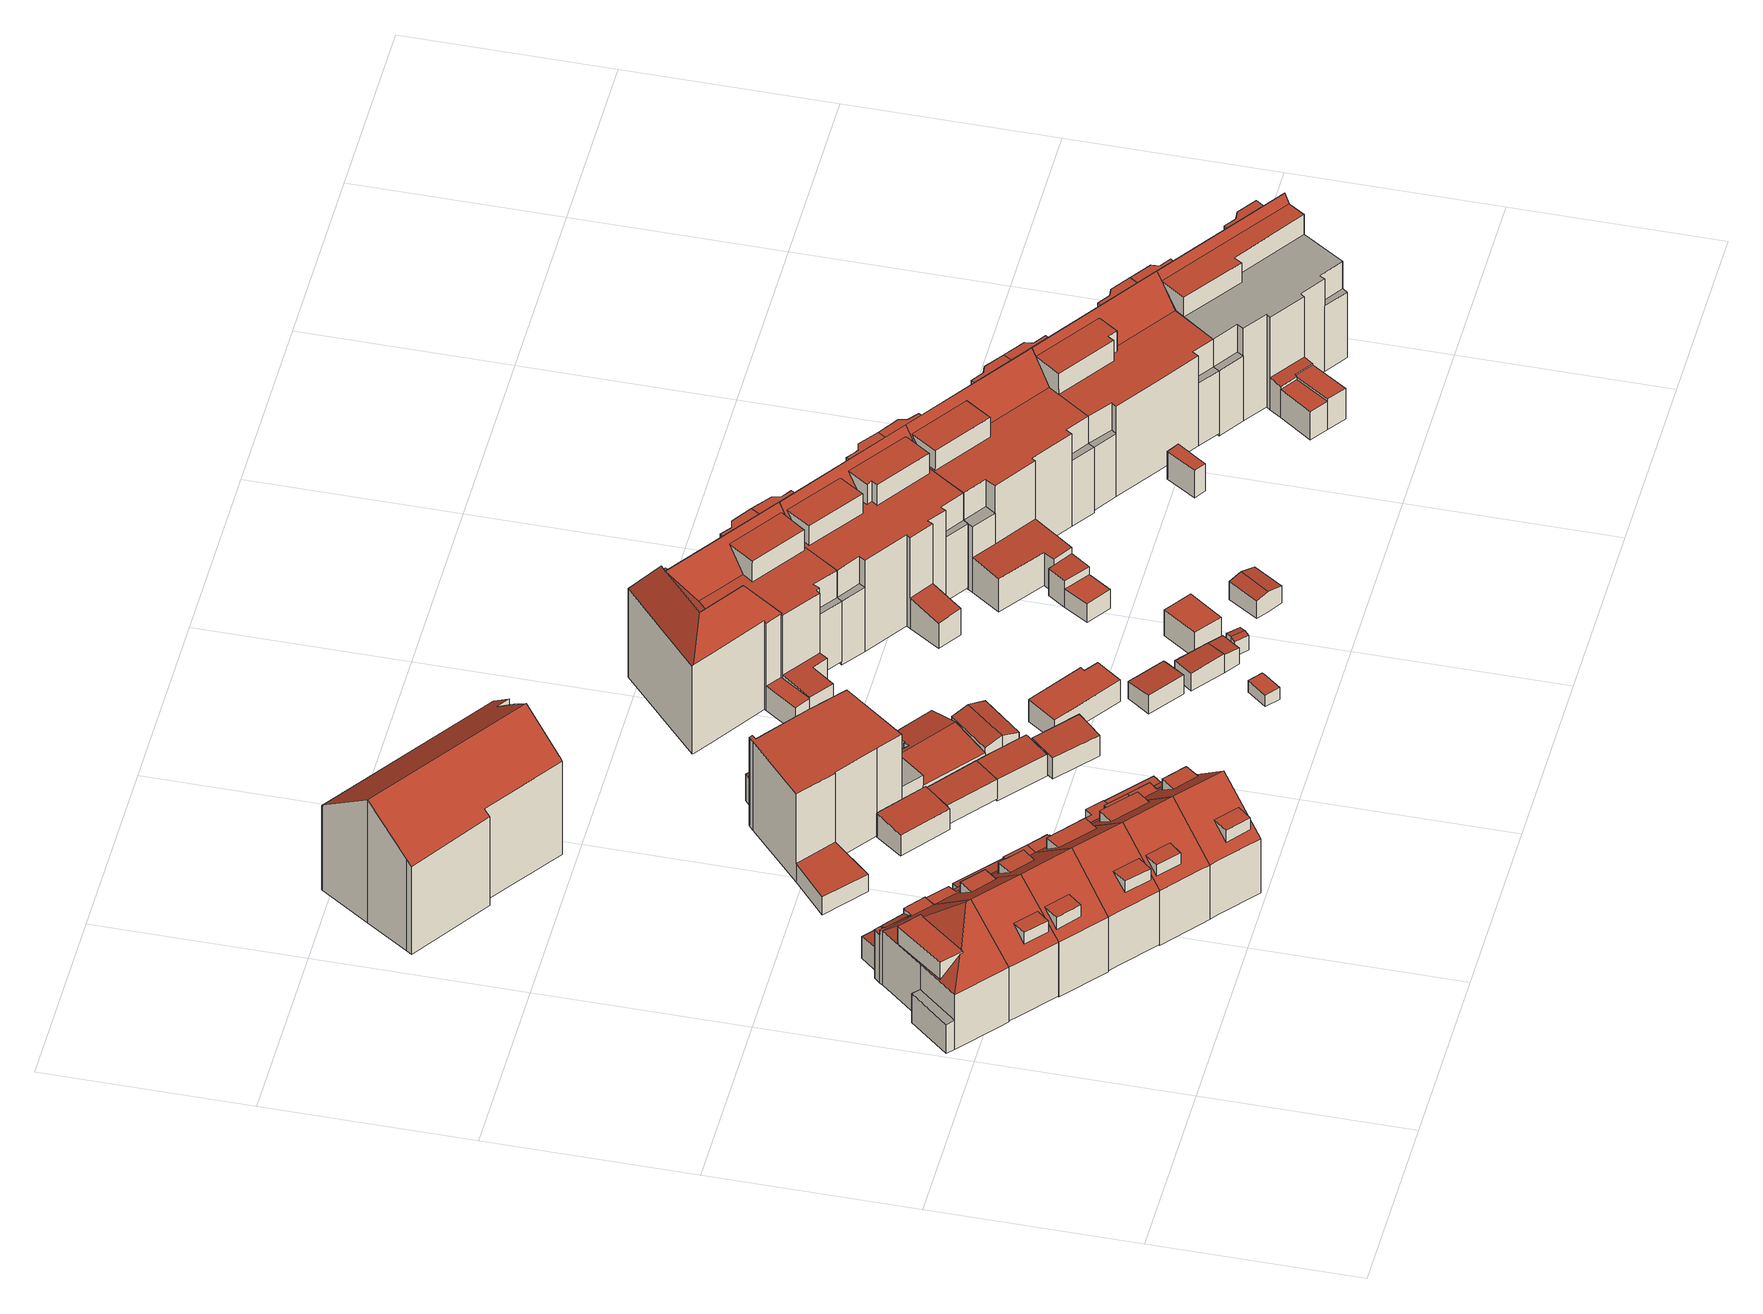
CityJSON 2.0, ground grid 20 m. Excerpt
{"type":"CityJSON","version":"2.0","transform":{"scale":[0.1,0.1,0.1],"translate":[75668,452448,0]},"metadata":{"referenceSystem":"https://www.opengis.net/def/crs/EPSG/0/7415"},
"CityObjects":{
"building1":{"type":"Building","attributes":{"Volume":596.22,"Dakoppervlakte":96.33,"Muuroppervlakte":283.16,"Vloeroppervlakte":87.22,"hoogte_Z_max_in_m_NAP":11.74,"GEB_DOEL":"woonfunctie","dateOfConstruction":"1925-01-01","measuredHeight":10.69},"geometry":[{"type":"Solid","lod":"2","boundaries":[[[[0,1,2,3,4,5,6,7,8,9,10,11,12,13,14,15,16,17]],[[18,19,20,21,22,23]],[[24,25,26,27]],[[28,29,24,30,31,32,33]],[[34,35,36]],[[37,38,39,40,41,42,43,44,45]],[[46,47,48,36,35,49,50,51]],[[52,53,54,55,56,51,50]],[[43,42,55,54,57,34,36,48]],[[58,59,60,61]],[[62,63,64,65,35,34]],[[56,55,3,2,60]],[[47,46,51,59,17,16,15]],[[13,12,44,43,48,47,15,14]],[[12,11,18,45,44]],[[55,42,41,32,5,4,3]],[[61,60,2,1]],[[1,0,58,61]],[[17,59,58,0]],[[59,51,56,60]],[[9,20,19,10]],[[20,9,8,21]],[[30,24,21,8,7,6,31]],[[5,32,31,6]],[[24,29,25]],[[24,27,22,21]],[[23,37,45,18]],[[23,22,27,26,38,37]],[[28,39,38,26,25,29]],[[39,28,33,40]],[[41,40,33,32]],[[11,10,19,18]],[[65,64,52,50,49]],[[62,34,57]],[[49,35,65]],[[54,53,63,62,57]],[[64,63,53,52]]]],"semantics":{"surfaces":[{"type":"GroundSurface"},{"type":"RoofSurface"},{"type":"OuterFloorSurface"},{"type":"WallSurface"}],"values":[[0,1,1,1,1,1,1,1,1,2,1,3,3,3,3,3,3,3,3,3,3,3,3,3,3,3,3,3,3,3,3,3,3,3,3,3,3]]}}]},
"building2":{"type":"Building","attributes":{"Volume":537.59,"Dakoppervlakte":70.38,"Muuroppervlakte":263.14,"Vloeroppervlakte":64.46,"hoogte_Z_max_in_m_NAP":11.74,"GEB_DOEL":"woonfunctie","dateOfConstruction":"1925-01-01","measuredHeight":10.67},"children":["building2-1","building2-2"],"geometry":[{"type":"Solid","lod":"2","boundaries":[[[[66,67,68,69,70,71,72,73,74,75,76,77]],[[44,43,78,79,80,81]],[[47,82,83,84,48],[85,86,87,88]],[[84,78,43,48],[89,90,91,92]],[[93,94,95,96]],[[97,98,99,100]],[[83,66,77,76,75,97,79,78,84]],[[44,71,70,69,48,43]],[[72,94,93,99,73]],[[98,74,73,99]],[[75,74,98,97]],[[83,82,47,68,67,66]],[[100,96,95,80,79,97]],[[94,81,80,95]],[[96,100,99,93]],[[48,69,68,47]],[[81,94,72,71,44]],[[101,102,85,88]],[[86,102,101,87]],[[86,85,102]],[[101,88,87]],[[89,92,103,104]],[[103,92,91]],[[104,103,91,90]],[[90,89,104]]]],"semantics":{"surfaces":[{"type":"GroundSurface"},{"type":"RoofSurface"},{"type":"WallSurface"}],"values":[[0,1,1,1,1,1,2,2,2,2,2,2,2,2,2,2,2,1,2,2,2,1,2,2,2]]}}]},
"building2-1":{"type":"BuildingInstallation","attributes":{"relationToConstruction":"outside"},"parents":["building2"],"geometry":[{"type":"MultiSurface","lod":"2","boundaries":[[[101,102,85,88]],[[86,102,101,87]],[[86,85,102]],[[101,88,87]]],"semantics":{"surfaces":[{"type":"RoofSurface"},{"type":"WallSurface"}],"values":[0,1,1,1]}}]},
"building2-2":{"type":"BuildingInstallation","attributes":{"relationToConstruction":"outside"},"parents":["building2"],"geometry":[{"type":"MultiSurface","lod":"2","boundaries":[[[89,92,103,104]],[[103,92,91]],[[104,103,91,90]],[[90,89,104]]],"semantics":{"surfaces":[{"type":"RoofSurface"},{"type":"WallSurface"}],"values":[0,1,1,1]}}]},
"building3":{"type":"Building","attributes":{"Volume":606.99,"Dakoppervlakte":90.41,"Muuroppervlakte":288.5,"Vloeroppervlakte":86.55,"hoogte_Z_max_in_m_NAP":11.74,"GEB_DOEL":"woonfunctie","dateOfConstruction":"1925-01-01","measuredHeight":10.71},"children":["building3-1","building3-2"],"geometry":[{"type":"Solid","lod":"2","boundaries":[[[[105,106,107,108,109,110,111,112,113,114,115,116,117,118,119]],[[120,121,79,78,122,123]],[[84,83,124,125],[126,127,128,129]],[[125,122,78,84],[130,131,132,133]],[[134,135,136,137]],[[97,136,135,138,98]],[[139,140,141,142,143,144,145,146,147,148]],[[149,150,151,152]],[[146,145,120,123]],[[145,144,152,151,121,120]],[[83,84,78,79,97,108,107,106,105]],[[124,83,105,119]],[[118,125,124,119]],[[113,148,147,114]],[[148,113,112,111,140,139]],[[138,141,110,109,98]],[[98,109,108,97]],[[125,118,117,116,115,146,123,122]],[[152,144,143,149]],[[135,142,141,138]],[[142,135,134,149,143]],[[121,151,150,137,136,97,79]],[[114,147,146,115]],[[137,150,149,134]],[[140,111,110,141]],[[129,153,154,126]],[[127,154,153,128]],[[127,126,154]],[[153,129,128]],[[132,155,156,133]],[[155,132,131]],[[156,155,131,130]],[[156,130,133]]]],"semantics":{"surfaces":[{"type":"GroundSurface"},{"type":"RoofSurface"},{"type":"OuterFloorSurface"},{"type":"WallSurface"}],"values":[[0,1,1,1,1,1,1,2,3,3,3,3,3,3,3,3,3,3,3,3,3,3,3,3,3,1,3,3,3,1,3,3,3]]}}]},
"building3-1":{"type":"BuildingInstallation","attributes":{"relationToConstruction":"outside"},"parents":["building3"],"geometry":[{"type":"MultiSurface","lod":"2","boundaries":[[[129,153,154,126]],[[127,154,153,128]],[[127,126,154]],[[153,129,128]]],"semantics":{"surfaces":[{"type":"RoofSurface"},{"type":"WallSurface"}],"values":[0,1,1,1]}}]},
"building3-2":{"type":"BuildingInstallation","attributes":{"relationToConstruction":"outside"},"parents":["building3"],"geometry":[{"type":"MultiSurface","lod":"2","boundaries":[[[132,155,156,133]],[[155,132,131]],[[156,155,131,130]],[[156,130,133]]],"semantics":{"surfaces":[{"type":"RoofSurface"},{"type":"WallSurface"}],"values":[0,1,1,1]}}]},
"building4":{"type":"Building","attributes":{"Volume":572.49,"Dakoppervlakte":74.07,"Muuroppervlakte":281.91,"Vloeroppervlakte":71.5,"hoogte_Z_max_in_m_NAP":11.74,"GEB_DOEL":"woonfunctie","dateOfConstruction":"1925-01-01","measuredHeight":10.68},"children":["building4-1","building4-2"],"geometry":[{"type":"Solid","lod":"2","boundaries":[[[[157,158,159,160,161,162,163,164,165,166,167,168,169,170,171,172]],[[125,124,173,174,175],[176,177,178,179]],[[125,175,180,122],[181,182,183,184]],[[180,185,186,187,188,189,123,122]],[[190,191,192,193]],[[194,195,196,197]],[[198,199,200,201]],[[174,172,171,170,169,197,185,180,175]],[[166,165,188,187,191]],[[165,164,199,189,188]],[[122,123,198,161,160,159,125]],[[168,194,197,169]],[[195,194,168,167]],[[193,196,195,190]],[[196,193,192,186,185,197]],[[174,173,124,158,157,172]],[[199,164,163,200]],[[162,201,200,163]],[[201,162,161,198]],[[189,199,198,123]],[[186,192,191,187]],[[159,158,124,125]],[[191,190,195,167,166]],[[176,179,202,203]],[[202,178,177,203]],[[177,176,203]],[[202,179,178]],[[183,204,205,184]],[[182,181,205,204]],[[181,184,205]],[[204,183,182]]]],"semantics":{"surfaces":[{"type":"GroundSurface"},{"type":"RoofSurface"},{"type":"WallSurface"}],"values":[[0,1,1,1,1,1,1,2,2,2,2,2,2,2,2,2,2,2,2,2,2,2,2,1,2,2,2,1,2,2,2]]}}]},
"building4-1":{"type":"BuildingInstallation","attributes":{"relationToConstruction":"outside"},"parents":["building4"],"geometry":[{"type":"MultiSurface","lod":"2","boundaries":[[[176,179,202,203]],[[202,178,177,203]],[[177,176,203]],[[202,179,178]]],"semantics":{"surfaces":[{"type":"RoofSurface"},{"type":"WallSurface"}],"values":[0,1,1,1]}}]},
"building4-2":{"type":"BuildingInstallation","attributes":{"relationToConstruction":"outside"},"parents":["building4"],"geometry":[{"type":"MultiSurface","lod":"2","boundaries":[[[183,204,205,184]],[[182,181,205,204]],[[181,184,205]],[[204,183,182]]],"semantics":{"surfaces":[{"type":"RoofSurface"},{"type":"WallSurface"}],"values":[0,1,1,1]}}]},
"building5":{"type":"Building","attributes":{"Volume":597.35,"Dakoppervlakte":82.47,"Muuroppervlakte":294.1,"Vloeroppervlakte":81.95,"hoogte_Z_max_in_m_NAP":11.74,"GEB_DOEL":"woonfunctie","dateOfConstruction":"1925-01-01","measuredHeight":10.74},"children":["building5-1","building5-2"],"geometry":[{"type":"Solid","lod":"2","boundaries":[[[[206,207,208,209,210,211,212,213,214,215,216,217,218,219]],[[220,221,175,174,222],[223,224,225,226]],[[221,227,180,175],[228,229,230,231]],[[227,232,233,234,185,180]],[[235,236,237,238,239,240,241,242,243]],[[194,197,244,245]],[[246,247,248,249]],[[220,222,174,207,206,219]],[[220,219,218,217,216,235,232,227,221]],[[180,185,197,210,209,208,175]],[[235,216,215,236]],[[237,214,213,238]],[[212,239,238,213]],[[239,212,211,240]],[[211,210,197,194,240]],[[175,208,207,174]],[[248,247,242,241]],[[194,245,248,241,240]],[[243,233,232,235]],[[243,242,247,246,234,233]],[[246,249,244,197,185,234]],[[249,248,245,244]],[[236,215,214,237]],[[226,250,251,223]],[[250,225,224,251]],[[224,223,251]],[[250,226,225]],[[228,231,252,253]],[[252,231,230]],[[253,252,230,229]],[[253,229,228]]]],"semantics":{"surfaces":[{"type":"GroundSurface"},{"type":"RoofSurface"},{"type":"OuterFloorSurface"},{"type":"WallSurface"}],"values":[[0,1,1,1,1,1,2,3,3,3,3,3,3,3,3,3,3,3,3,3,3,3,3,1,3,3,3,1,3,3,3]]}}]},
"building5-1":{"type":"BuildingInstallation","attributes":{"relationToConstruction":"outside"},"parents":["building5"],"geometry":[{"type":"MultiSurface","lod":"2","boundaries":[[[226,250,251,223]],[[250,225,224,251]],[[224,223,251]],[[250,226,225]]],"semantics":{"surfaces":[{"type":"RoofSurface"},{"type":"WallSurface"}],"values":[0,1,1,1]}}]},
"building5-2":{"type":"BuildingInstallation","attributes":{"relationToConstruction":"outside"},"parents":["building5"],"geometry":[{"type":"MultiSurface","lod":"2","boundaries":[[[228,231,252,253]],[[252,231,230]],[[253,252,230,229]],[[253,229,228]]],"semantics":{"surfaces":[{"type":"RoofSurface"},{"type":"WallSurface"}],"values":[0,1,1,1]}}]},
"building6":{"type":"Building","attributes":{"Volume":617.25,"Dakoppervlakte":91.24,"Muuroppervlakte":290.27,"Vloeroppervlakte":85.15,"hoogte_Z_max_in_m_NAP":11.74,"GEB_DOEL":"woonfunctie","dateOfConstruction":"1925-01-01","measuredHeight":10.77},"children":["building6-1","building6-2"],"geometry":[{"type":"Solid","lod":"2","boundaries":[[[[219,218,217,216,215,254,255,256,257,258,259,260]],[[261,221,220,262,263],[264,265,266,267]],[[261,268,227,221],[269,270,271,272]],[[273,274,275,232,227,268]],[[276,277,278,279,280,235,281]],[[282,283,284,285]],[[286,287,288,289]],[[263,262,220,219,260,259]],[[268,261,263,259,258,257]],[[255,254,279,278]],[[280,215,216,235]],[[287,286,256,255,278]],[[281,283,282,276]],[[278,277,288,287]],[[227,232,235,216,217,218,219,220,221]],[[289,285,284,274,273,286]],[[284,283,281,275,274]],[[235,232,275,281]],[[282,285,289,288,277,276]],[[257,256,286,273,268]],[[280,279,254,215]],[[266,290,291,267]],[[264,291,290,265]],[[264,267,291]],[[290,266,265]],[[292,269,272,293]],[[293,272,271]],[[292,293,271,270]],[[292,270,269]]]],"semantics":{"surfaces":[{"type":"GroundSurface"},{"type":"RoofSurface"},{"type":"WallSurface"}],"values":[[0,1,1,1,1,1,1,2,2,2,2,2,2,2,2,2,2,2,2,2,2,1,2,2,2,1,2,2,2]]}}]},
"building6-1":{"type":"BuildingInstallation","attributes":{"relationToConstruction":"outside"},"parents":["building6"],"geometry":[{"type":"MultiSurface","lod":"2","boundaries":[[[266,290,291,267]],[[264,291,290,265]],[[264,267,291]],[[290,266,265]]],"semantics":{"surfaces":[{"type":"RoofSurface"},{"type":"WallSurface"}],"values":[0,1,1,1]}}]},
"building6-2":{"type":"BuildingInstallation","attributes":{"relationToConstruction":"outside"},"parents":["building6"],"geometry":[{"type":"MultiSurface","lod":"2","boundaries":[[[292,269,272,293]],[[293,272,271]],[[292,293,271,270]],[[292,270,269]]],"semantics":{"surfaces":[{"type":"RoofSurface"},{"type":"WallSurface"}],"values":[0,1,1,1]}}]},
"building7":{"type":"Building","attributes":{"Volume":2621.87,"Dakoppervlakte":266.51,"Muuroppervlakte":707.93,"Vloeroppervlakte":216.63,"hoogte_Z_max_in_m_NAP":15.74,"GEB_DOEL":"woonfunctie","dateOfConstruction":"1950-01-01","measuredHeight":14.51},"geometry":[{"type":"Solid","lod":"2","boundaries":[[[[294,295,296,297,298,299,300,301,302,303,304,305,306,307,308,309,310,311,312]],[[313,314,315,316,317,318,319,320]],[[321,322,323,324,325,313,320]],[[326,327,328,329,330,331]],[[332,333,334,335]],[[336,337,338,339]],[[298,297,314,313]],[[297,296,315,314]],[[316,315,296,295]],[[316,295,294,317]],[[312,318,317,294]],[[321,320,319,318,312,311,310,309]],[[309,308,322,321]],[[324,323,307,306,337]],[[299,298,313,325,334]],[[304,303,331,330]],[[303,302,326,331]],[[302,301,327,326]],[[301,300,333,332,327]],[[334,333,300,299]],[[332,335,328,327]],[[337,306,305,338]],[[304,330,339,338,305]],[[339,330,329,336]],[[337,336,329,328,335,334,325,324]],[[308,307,323,322]]]],"semantics":{"surfaces":[{"type":"GroundSurface"},{"type":"RoofSurface"},{"type":"WallSurface"}],"values":[[0,1,1,1,1,1,2,2,2,2,2,2,2,2,2,2,2,2,2,2,2,2,2,2,2,2]]}}]},
"building8":{"type":"Building","attributes":{"Volume":48.16,"Dakoppervlakte":18.76,"Muuroppervlakte":46.06,"Vloeroppervlakte":18.6,"hoogte_Z_max_in_m_NAP":3.84,"GEB_DOEL":"onbekend","dateOfConstruction":"1925-01-01","measuredHeight":2.81},"geometry":[{"type":"Solid","lod":"2","boundaries":[[[[340,341,342,343,344]],[[345,346,347,348,349]],[[343,342,346,345]],[[342,341,347,346]],[[341,340,348,347]],[[349,348,340,344]],[[345,349,344,343]]]],"semantics":{"surfaces":[{"type":"GroundSurface"},{"type":"RoofSurface"},{"type":"WallSurface"}],"values":[[0,1,2,2,2,2,2]]}}]},
"building9":{"type":"Building","attributes":{"Volume":1188.73,"Dakoppervlakte":156.29,"Muuroppervlakte":511.35,"Vloeroppervlakte":176.71,"hoogte_Z_max_in_m_NAP":11.49,"GEB_DOEL":"overige gebruiksfunctie - woonfunctie","dateOfConstruction":"1925-01-01","measuredHeight":10.38},"geometry":[{"type":"Solid","lod":"2","boundaries":[[[[350,351,352,353,354,355,356,357,358,359,360,361,362,363,364,365,366,367,368,369,370,371,372,373]],[[374,375,376,377]],[[378,379,380,381,382,383,384,385,386,387,388,389]],[[390,391,392,393]],[[394,395,396,397]],[[398,399,400,401,402,403,404,397,396]],[[350,373,381,380,392]],[[373,372,382,381]],[[383,382,372,371,375]],[[384,374,360,359,385]],[[387,386,385,359,358,357]],[[388,387,357,356]],[[388,356,355,389]],[[355,354,378,389]],[[354,353,393,379,378]],[[352,351,391,390]],[[392,391,351,350]],[[380,379,393,392]],[[369,395,394,370]],[[395,369,368,396]],[[367,398,396,368]],[[366,399,398,367]],[[399,366,365,400]],[[401,400,365,364]],[[401,364,363,402]],[[402,363,362,403]],[[361,404,403,362]],[[371,370,394,376,375]],[[374,377,404,361,360]],[[394,397,404,377,376]],[[383,375,374,384]],[[353,352,390,393]]]],"semantics":{"surfaces":[{"type":"GroundSurface"},{"type":"OuterFloorSurface"},{"type":"RoofSurface"},{"type":"WallSurface"}],"values":[[0,1,2,2,2,2,3,3,3,3,3,3,3,3,3,3,3,3,3,3,3,3,3,3,3,3,3,3,3,3,3,3]]}}]},
"building10":{"type":"Building","attributes":{"Volume":39.31,"Dakoppervlakte":16.24,"Muuroppervlakte":41.27,"Vloeroppervlakte":16.22,"hoogte_Z_max_in_m_NAP":3.6,"GEB_DOEL":"onbekend","dateOfConstruction":"1925-01-01","measuredHeight":2.51},"geometry":[{"type":"Solid","lod":"2","boundaries":[[[[405,406,407,408]],[[409,410,411,412]],[[411,407,406,412]],[[406,405,409,412]],[[405,408,410,409]],[[408,407,411,410]]]],"semantics":{"surfaces":[{"type":"GroundSurface"},{"type":"RoofSurface"},{"type":"WallSurface"}],"values":[[0,1,2,2,2,2]]}}]},
"building11":{"type":"Building","attributes":{"Volume":42.46,"Dakoppervlakte":16.37,"Muuroppervlakte":43.93,"Vloeroppervlakte":16.35,"hoogte_Z_max_in_m_NAP":3.57,"GEB_DOEL":"onbekend","dateOfConstruction":"1925-01-01","measuredHeight":2.68},"geometry":[{"type":"Solid","lod":"2","boundaries":[[[[413,414,415,416,417,418]],[[419,420,421,422,412,411]],[[411,413,418,419]],[[419,418,417,416,421,420]],[[415,422,421,416]],[[414,412,422,415]],[[414,413,411,412]]]],"semantics":{"surfaces":[{"type":"GroundSurface"},{"type":"RoofSurface"},{"type":"WallSurface"}],"values":[[0,1,2,2,2,2,2]]}}]},
"building12":{"type":"Building","attributes":{"Volume":135.8,"Dakoppervlakte":45.6,"Muuroppervlakte":109.83,"Vloeroppervlakte":45.6,"hoogte_Z_max_in_m_NAP":4.74,"GEB_DOEL":"overige gebruiksfunctie","dateOfConstruction":"1925-01-01","measuredHeight":3.29},"geometry":[{"type":"Solid","lod":"2","boundaries":[[[[423,424,425,426,427,428,429,430,431,432,433]],[[434,435,436,437,438]],[[439,440,441,442,443,444,445]],[[446,447,448,449]],[[427,444,434,438,449,428]],[[445,444,427,426]],[[425,424,440,439]],[[424,423,441,440]],[[423,433,442,441]],[[443,435,434,444]],[[443,442,433,432,436,435]],[[431,430,447,446]],[[429,448,447,430]],[[428,449,448,429]],[[436,432,431,446,449,438,437]],[[426,425,439,445]]]],"semantics":{"surfaces":[{"type":"GroundSurface"},{"type":"RoofSurface"},{"type":"WallSurface"}],"values":[[0,1,1,1,2,2,2,2,2,2,2,2,2,2,2,2]]}}]},
"building13":{"type":"Building","attributes":{"Volume":40.51,"Dakoppervlakte":15.86,"Muuroppervlakte":42.16,"Vloeroppervlakte":15.81,"hoogte_Z_max_in_m_NAP":3.59,"GEB_DOEL":"onbekend","dateOfConstruction":"1925-01-01","measuredHeight":2.68},"geometry":[{"type":"Solid","lod":"2","boundaries":[[[[450,451,452,453]],[[454,455,456,457]],[[450,453,455,454]],[[453,452,456,455]],[[456,452,451,457]],[[451,450,454,457]]]],"semantics":{"surfaces":[{"type":"GroundSurface"},{"type":"RoofSurface"},{"type":"WallSurface"}],"values":[[0,1,2,2,2,2]]}}]},
"building14":{"type":"Building","attributes":{"Volume":46.87,"Dakoppervlakte":19.09,"Muuroppervlakte":41.74,"Vloeroppervlakte":18.45,"hoogte_Z_max_in_m_NAP":3.79,"GEB_DOEL":"onbekend","dateOfConstruction":"1925-01-01","measuredHeight":2.8},"geometry":[{"type":"Solid","lod":"2","boundaries":[[[[458,459,460,461,462,463]],[[464,465,466,467]],[[468,469,466,465]],[[467,462,461,464]],[[459,458,469,468]],[[463,466,469,458]],[[464,461,460,459,468,465]],[[463,462,467,466]]]],"semantics":{"surfaces":[{"type":"GroundSurface"},{"type":"RoofSurface"},{"type":"WallSurface"}],"values":[[0,1,1,2,2,2,2,2]]}}]},
"building15":{"type":"Building","attributes":{"Volume":66.45,"Dakoppervlakte":25.58,"Muuroppervlakte":57.9,"Vloeroppervlakte":25.57,"hoogte_Z_max_in_m_NAP":3.43,"GEB_DOEL":"onbekend","dateOfConstruction":"1925-01-01","measuredHeight":2.65},"geometry":[{"type":"Solid","lod":"2","boundaries":[[[[470,471,472,473,474,475,476]],[[477,478,479,480,481,482,483]],[[470,476,479,478]],[[482,481,474,473]],[[473,472,483,482]],[[477,483,472,471]],[[479,476,475,474,481,480]],[[470,478,477,471]]]],"semantics":{"surfaces":[{"type":"GroundSurface"},{"type":"RoofSurface"},{"type":"WallSurface"}],"values":[[0,1,2,2,2,2,2,2]]}}]},
"building16":{"type":"Building","attributes":{"Volume":5.19,"Dakoppervlakte":3.7,"Muuroppervlakte":11.03,"Vloeroppervlakte":3.7,"hoogte_Z_max_in_m_NAP":2.34,"GEB_DOEL":"onbekend","dateOfConstruction":"1925-01-01","measuredHeight":1.45},"geometry":[{"type":"Solid","lod":"2","boundaries":[[[[484,485,486,487,488]],[[489,490,491,492,493]],[[487,486,493,492]],[[486,485,489,493]],[[484,490,489,485]],[[490,484,488,487,492,491]]]],"semantics":{"surfaces":[{"type":"GroundSurface"},{"type":"RoofSurface"},{"type":"WallSurface"}],"values":[[0,1,2,2,2,2]]}}]},
"building17":{"type":"Building","attributes":{"Volume":24.09,"Dakoppervlakte":11.32,"Muuroppervlakte":29.18,"Vloeroppervlakte":11.31,"hoogte_Z_max_in_m_NAP":3.27,"GEB_DOEL":"onbekend","dateOfConstruction":"1925-01-01","measuredHeight":2.2},"geometry":[{"type":"Solid","lod":"2","boundaries":[[[[494,495,496,497,498]],[[499,500,501,502,503]],[[502,501,496,495]],[[495,494,503,502]],[[499,503,494,498,497,500]],[[496,501,500,497]]]],"semantics":{"surfaces":[{"type":"GroundSurface"},{"type":"RoofSurface"},{"type":"WallSurface"}],"values":[[0,1,2,2,2,2]]}}]},
"building18":{"type":"Building","attributes":{"Volume":24.69,"Dakoppervlakte":12.41,"Muuroppervlakte":30.72,"Vloeroppervlakte":12.35,"hoogte_Z_max_in_m_NAP":3.11,"GEB_DOEL":"onbekend","dateOfConstruction":"1925-01-01","measuredHeight":2.17},"geometry":[{"type":"Solid","lod":"2","boundaries":[[[[504,505,506,507,508,509]],[[510,511,512,513]],[[514,515,511,516]],[[505,504,512,511]],[[512,504,509,513]],[[513,509,508,516,510]],[[505,511,515,506]],[[514,516,508,507]],[[507,506,515,514]],[[510,516,511]]]],"semantics":{"surfaces":[{"type":"GroundSurface"},{"type":"RoofSurface"},{"type":"WallSurface"}],"values":[[0,1,1,2,2,2,2,2,2,2]]}}]},
"building19":{"type":"Building","attributes":{"Volume":2237.15,"Dakoppervlakte":288.62,"Muuroppervlakte":648.56,"Vloeroppervlakte":207.61,"hoogte_Z_max_in_m_NAP":14.93,"GEB_DOEL":"winkelfunctie,woonfunctie - woonfunctie","dateOfConstruction":"1925-01-01","measuredHeight":13.48},"geometry":[{"type":"MultiSurface","lod":"2","boundaries":[[[517,518,519,520,521,522,523,524,525,526,527,528,529,530,531,532,533,534,535,536,537,538,539,540,541,542]],[[543,544,545,546]],[[547,548,549,550,551,552,553,554,555]],[[556,557,558,559,560,561,562,563,564,565,566,567,568,569,570,571]],[[572,573,574,564,563,575,576,577]],[[559,578,579,556,571,555,554,560]],[[575,563,562]],[[576,575,562,561]],[[554,576,561,560]],[[576,554,580,581,582,577]],[[583,580,554,553,584]],[[585,586,551,587,588]],[[580,583,581]],[[589,590,548,547,591,592]],[[593,594,595,596,597,598]],[[599,600,601,602,603]],[[604,605,579,578]],[[588,587,550,524,523]],[[551,550,587]],[[544,543,535,534]],[[545,544,534,533]],[[523,522,581,583]],[[591,547,530,529]],[[529,528,592,591]],[[528,527,589,592]],[[527,526,549,590,589]],[[590,549,548]],[[596,595,602,541,540]],[[596,540,539,597]],[[597,539,538,598]],[[598,538,537,593]],[[541,602,601,542]],[[601,600,517,542]],[[595,594,603,602]],[[593,566,565,594]],[[599,603,594,565,564]],[[574,600,599,564]],[[546,545,570,569]],[[568,543,546,569]],[[584,553,585,588]],[[586,585,553,552]],[[586,552,551]],[[531,530,547,555,571,570,545,533,532]],[[536,535,543,568,567]],[[567,566,593,537,536]],[[600,574,573,518,517]],[[572,577,582,521,520,519,518,573]],[[522,521,582,581]],[[588,523,583,584]],[[524,550,549,526]],[[578,559,558,604]],[[557,605,604,558]],[[605,557,556,579]]],"semantics":{"surfaces":[{"type":"GroundSurface"},{"type":"OuterFloorSurface"},{"type":"RoofSurface"},{"type":"WallSurface"}],"values":[0,1,2,2,2,2,2,2,2,2,2,2,2,2,2,2,2,3,3,3,3,3,3,3,3,3,3,3,3,3,3,3,3,3,3,3,3,3,3,3,3,3,3,3,3,3,3,3,3,3,3,3,3]}}]},
"building20":{"type":"Building","attributes":{"Volume":3.69,"Dakoppervlakte":2.14,"Muuroppervlakte":10,"Vloeroppervlakte":2.53,"hoogte_Z_max_in_m_NAP":2.69,"GEB_DOEL":"onbekend","dateOfConstruction":"1925-01-01","measuredHeight":1.81},"geometry":[{"type":"Solid","lod":"2","boundaries":[[[[606,607,608,609,610,611]],[[612,613,614,615]],[[616,615,614,617]],[[606,611,616,617]],[[609,608,613,612]],[[607,614,613,608]],[[616,611,610,609,612,615]],[[607,606,617,614]]]],"semantics":{"surfaces":[{"type":"GroundSurface"},{"type":"RoofSurface"},{"type":"WallSurface"}],"values":[[0,1,1,2,2,2,2,2]]}}]},
"building21":{"type":"Building","attributes":{"Volume":36.7,"Dakoppervlakte":12.6,"Muuroppervlakte":41.71,"Vloeroppervlakte":12.6,"hoogte_Z_max_in_m_NAP":3.75,"GEB_DOEL":"onbekend","dateOfConstruction":"1925-01-01","measuredHeight":2.91},"geometry":[{"type":"Solid","lod":"2","boundaries":[[[[618,619,620,621]],[[622,623,624,625]],[[621,620,625,624]],[[620,619,622,625]],[[618,623,622,619]],[[623,618,621,624]]]],"semantics":{"surfaces":[{"type":"GroundSurface"},{"type":"RoofSurface"},{"type":"WallSurface"}],"values":[[0,1,2,2,2,2]]}}]},
"building22":{"type":"Building","attributes":{"Volume":23.19,"Dakoppervlakte":10.68,"Muuroppervlakte":27.61,"Vloeroppervlakte":10.36,"hoogte_Z_max_in_m_NAP":3.24,"GEB_DOEL":"onbekend","dateOfConstruction":"1925-01-01","measuredHeight":2.44},"geometry":[{"type":"Solid","lod":"2","boundaries":[[[[626,627,628,629,630,631]],[[632,633,634,635]],[[635,634,636,637]],[[626,631,637,636]],[[632,629,628,633]],[[627,634,633,628]],[[637,631,630,629,632,635]],[[627,626,636,634]]]],"semantics":{"surfaces":[{"type":"GroundSurface"},{"type":"RoofSurface"},{"type":"WallSurface"}],"values":[[0,1,1,2,2,2,2,2]]}}]},
"building23":{"type":"Building","attributes":{"Volume":2026.62,"Dakoppervlakte":214.27,"Muuroppervlakte":668.52,"Vloeroppervlakte":182.02,"hoogte_Z_max_in_m_NAP":14.93,"GEB_DOEL":"woonfunctie","dateOfConstruction":"1925-01-01","measuredHeight":13.79},"geometry":[{"type":"Solid","lod":"2","boundaries":[[[[638,639,640,641,642,643,644,645,646,647,648,649,650,651,652,653,654,655,656,657,658,659,660,661,662,663,664,665,666,667]],[[668,669,670,671]],[[672,673,545,544]],[[674,571,570,675,676,677,678,679,680,681,682,683,684,685,686,687,688,689,690,691,692,693]],[[674,694,695,691,690,696,697,685,684,698,555,571]],[[699,700,701,702,703,704,705,706,547,555,698]],[[707,700,699,708,709,710,711]],[[591,547,706,712,713,714]],[[715,716,717,718]],[[719,695,694,720]],[[721,722,723,724,697,696]],[[570,571,555,666,665,664,545]],[[662,661,677,676,672]],[[678,677,661,660,715]],[[657,656,680,679,718]],[[681,680,656,655,669]],[[683,671,653,652,651,650,699,698,684]],[[642,641,705,704,703,702,701,645,644,643]],[[666,555,547,667]],[[670,654,653,671]],[[655,654,670,669]],[[681,669,668,682]],[[671,683,682,668]],[[664,663,544,545]],[[663,662,672,544]],[[675,570,545,673]],[[675,673,672,676]],[[708,649,648,709]],[[710,709,648,647]],[[710,647,646,645,701,707,711]],[[700,707,701]],[[712,705,641,640,713]],[[713,640,639,714]],[[714,639,638,591]],[[667,547,591,638]],[[706,705,712]],[[717,658,657,718]],[[660,659,716,715]],[[658,717,716,659]],[[715,718,679,678]],[[693,720,694,674]],[[720,693,692,719]],[[695,719,692,691]],[[696,690,689,721]],[[721,689,688,722]],[[722,688,687,723]],[[686,724,723,687]],[[697,724,686,685]],[[708,699,650,649]]]],"semantics":{"surfaces":[{"type":"GroundSurface"},{"type":"OuterFloorSurface"},{"type":"RoofSurface"},{"type":"WallSurface"}],"values":[[0,1,1,2,2,2,2,2,2,2,2,3,3,3,3,3,3,3,3,3,3,3,3,3,3,3,3,3,3,3,3,3,3,3,3,3,3,3,3,3,3,3,3,3,3,3,3,3,3]]}}]},
"building24":{"type":"Building","attributes":{"Volume":2163.68,"Dakoppervlakte":256.22,"Muuroppervlakte":695.12,"Vloeroppervlakte":217.25,"hoogte_Z_max_in_m_NAP":14.93,"GEB_DOEL":"woonfunctie","dateOfConstruction":"1925-01-01","measuredHeight":14.01},"geometry":[{"type":"Solid","lod":"2","boundaries":[[[[725,726,727,728,729,730,731,732,733,734,735,736,737,738,739,740,741,742,743,744,745,746,747,748,749,750,751,752,753,754,755]],[[756,757,758,759]],[[760,671,670,761,762]],[[763,764,684,683,765,766,767,768,769,770,771,772,773,774]],[[698,684,764,775,776,773,772,777]],[[778,779,699,698,777,780,781,782]],[[783,784,785,708,699,779]],[[786,781,780,787,788,789]],[[775,790,791,776]],[[792,793,794,795,796,797,798]],[[799,800,801,802]],[[803,804,805,806,807]],[[751,750,780,777]],[[745,778,782,746]],[[684,698,699,741,740,739,738,671,683]],[[767,798,726,725,768]],[[769,768,725,755,757]],[[772,771,759,753,752,751,777]],[[758,757,755,754]],[[759,758,754,753]],[[769,757,756,770]],[[759,771,770,756]],[[783,778,745,744,784]],[[743,785,784,744]],[[785,743,742,708]],[[742,741,699,708]],[[779,778,783]],[[787,780,750,749]],[[788,787,749,748]],[[788,748,747,789]],[[786,782,781]],[[763,790,775,764]],[[774,791,790,763]],[[776,791,774,773]],[[795,794,735,734]],[[734,733,807,796,795]],[[797,806,727,726,798]],[[794,793,736,735]],[[671,738,737,670]],[[793,761,670,737,736]],[[762,761,793,792]],[[731,730,802,801]],[[729,799,802,730]],[[800,799,729,728]],[[728,727,806,805,800]],[[801,804,803,732,731]],[[801,800,805,804]],[[796,807,806,797]],[[807,733,732,803]],[[760,765,683,671]],[[765,760,762,766]],[[766,762,792,798,767]],[[746,782,786,789,747]]]],"semantics":{"surfaces":[{"type":"GroundSurface"},{"type":"OuterFloorSurface"},{"type":"RoofSurface"},{"type":"WallSurface"}],"values":[[0,1,1,2,2,2,2,2,2,2,2,2,3,3,3,3,3,3,3,3,3,3,3,3,3,3,3,3,3,3,3,3,3,3,3,3,3,3,3,3,3,3,3,3,3,3,3,3,3,3,3,3,3]]}}]},
"building25":{"type":"Building","attributes":{"Volume":15.56,"Dakoppervlakte":4.78,"Muuroppervlakte":31.63,"Vloeroppervlakte":4.78,"hoogte_Z_max_in_m_NAP":4.31,"GEB_DOEL":"onbekend","dateOfConstruction":"1925-01-01","measuredHeight":3.25},"geometry":[{"type":"Solid","lod":"2","boundaries":[[[[808,809,810,811]],[[812,813,814,815]],[[813,812,808,811]],[[811,810,814,813]],[[809,815,814,810]],[[815,809,808,812]]]],"semantics":{"surfaces":[{"type":"GroundSurface"},{"type":"RoofSurface"},{"type":"WallSurface"}],"values":[[0,1,2,2,2,2]]}}]},
"building26":{"type":"Building","attributes":{"Volume":1928.94,"Dakoppervlakte":208.5,"Muuroppervlakte":606.7,"Vloeroppervlakte":169.89,"hoogte_Z_max_in_m_NAP":14.93,"GEB_DOEL":"woonfunctie","dateOfConstruction":"1925-01-01","measuredHeight":13.73},"geometry":[{"type":"Solid","lod":"2","boundaries":[[[[816,817,818,819,820,821,822,823,824,825,826,827,828,829,830,831,832,833,834,835,836,837]],[[758,838,839,759]],[[840,841,842,843]],[[844,845,846,847,848,849,850,851,771,852,853,854,855]],[[847,846,856,777,857,858]],[[859,860,861,862,863,780,777,856]],[[864,865,866,787,780,863]],[[867,860,859,868,869,870]],[[857,871,872,873,874,858]],[[829,828,859,856]],[[861,824,823,862]],[[855,854,853,838,835,834,833,840]],[[845,842,831,830,829,856,846]],[[837,836,758,759]],[[838,758,836,835]],[[839,852,771,759]],[[852,839,838,853]],[[833,832,841,840]],[[832,831,842,841]],[[842,845,844,843]],[[823,822,865,864,862]],[[821,866,865,822]],[[787,866,821,820]],[[819,780,787,820]],[[863,862,864]],[[827,868,859,828]],[[869,868,827,826]],[[870,869,826,825]],[[824,861,867,870,825]],[[867,861,860]],[[851,871,857,772]],[[837,759,771,851,772,857,777,780,819,818,817,816]],[[874,848,847,858]],[[850,872,871,851]],[[872,850,849,873]],[[848,874,873,849]],[[855,840,843,844]]]],"semantics":{"surfaces":[{"type":"GroundSurface"},{"type":"OuterFloorSurface"},{"type":"RoofSurface"},{"type":"WallSurface"}],"values":[[0,1,1,2,2,2,2,2,2,3,3,3,3,3,3,3,3,3,3,3,3,3,3,3,3,3,3,3,3,3,3,3,3,3,3,3,3]]}}]},
"building27":{"type":"Building","attributes":{"Volume":2122.68,"Dakoppervlakte":149.51,"Muuroppervlakte":693.85,"Vloeroppervlakte":195.36,"hoogte_Z_max_in_m_NAP":14.93,"GEB_DOEL":"woonfunctie","dateOfConstruction":"1925-01-01","measuredHeight":14.06},"geometry":[{"type":"Solid","lod":"2","boundaries":[[[[875,876,877,878,879,880,881,882,883,884,885,886,887,888,889,890,891,892,893,894,895,896,897,898,899,900,901,902,903,904,905,906,907,908]],[[909,910,911,912]],[[841,913,914,842]],[[915,916,917,918,919,920,845,921,922,923,924,925,926,927]],[[928,929,930,931,932,933]],[[934,935,936,937,938]],[[939,932,940,941,942,943]],[[944,945,946,947,948,949,950,859,856]],[[951,946,945,952,953,954]],[[955,956,957,868,859,950]],[[958,959,960,961,962,963]],[[856,962,961,944]],[[910,907,906,911]],[[905,912,911,906]],[[885,884,841,842]],[[841,884,883,913]],[[929,928,935,878,877]],[[929,877,876,930]],[[938,880,879,934]],[[934,879,878,935]],[[941,930,876,875,942]],[[881,880,938,939,943]],[[917,916,912,905,904]],[[883,882,923,922,913]],[[924,923,882,881,943]],[[875,908,926,925,942]],[[908,907,910,927,926]],[[856,859,890,889]],[[900,945,944,901]],[[949,948,947,896,895,894]],[[945,900,899,952]],[[954,953,898,897]],[[896,947,951,954,897]],[[947,946,951]],[[955,949,894,893,956]],[[956,893,892,957]],[[957,892,891,868]],[[891,890,859,868]],[[950,949,955]],[[917,904,903,902,961,960]],[[856,889,888,962]],[[902,901,944,961]],[[845,920,886,885,842]],[[963,920,919,958]],[[958,919,918,959]],[[959,918,917,960]],[[887,886,920,963,962,888]],[[924,943,942,925]],[[939,938,937,932]],[[933,932,937,936,935,928]],[[940,932,931]],[[931,930,941,940]],[[845,842,914,921]],[[913,922,921,914]],[[909,915,927,910]],[[912,916,915,909]],[[899,898,953,952]]]],"semantics":{"surfaces":[{"type":"GroundSurface"},{"type":"OuterFloorSurface"},{"type":"RoofSurface"},{"type":"WallSurface"}],"values":[[0,1,1,1,2,2,2,2,2,2,2,2,3,3,3,3,3,3,3,3,3,3,3,3,3,3,3,3,3,3,3,3,3,3,3,3,3,3,3,3,3,3,3,3,3,3,3,3,3,3,3,3,3,3,3,3,3]]}}]}
},
"vertices":[
[3,226,10],[36,265,10],[43,259,10],[78,301,10],[79,302,10],[80,304,10],[86,310,10],[87,309,10],[91,306,10],[109,327,10],[149,294,10],[131,275,10],[130,274,10],[123,265,10],[89,224,10],[56,182,10],[48,189,10],[10,220,10],[131,275,39],[149,294,35],[109,327,35],[91,306,38],[112,290,39],[112,290,38],[91,306,67],[85,298,72],[105,282,72],[112,290,67],[83,300,67],[85,298,67],[87,309,67],[86,310,67],[80,304,67],[84,301,67],[81,265,95],[47,223,95],[85,227,117],[112,290,73],[105,282,73],[83,300,73],[84,301,73],[80,304,73],[79,302,73],[123,265,73],[130,274,73],[131,275,73],[48,189,74],[56,182,74],[89,224,117],[45,221,93],[43,223,93],[10,220,74],[26,237,75],[64,284,74],[81,270,92],[78,301,74],[43,259,74],[84,268,92],[3,226,44],[10,220,44],[43,259,44],[36,265,44],[84,268,95],[64,284,95],[26,237,95],[45,221,95],
[98,147,11],[63,176,11],[56,182,11],[89,224,11],[123,265,11],[130,274,11],[149,258,11],[169,241,11],[172,239,11],[166,232,11],[165,231,11],[131,189,11],[165,231,73],[166,232,73],[144,250,73],[149,258,73],[63,176,74],[98,147,74],[131,189,117],[111,169,95],[101,157,82],[81,174,82],[91,186,95],[123,231,95],[133,244,82],[154,226,82],[144,214,95],[169,241,67],[149,258,67],[144,250,69],[164,234,69],[166,232,65],[172,239,65],[169,241,65],[164,234,65],[81,174,95],[101,157,95],[154,226,95],[133,244,95],
[98,147,10],[131,189,10],[165,231,10],[166,232,10],[172,239,10],[172,240,10],[195,265,10],[238,229,10],[239,228,10],[233,221,10],[218,203,10],[217,202,10],[210,194,10],[175,153,10],[140,112,10],[198,220,73],[191,211,73],[210,194,73],[218,203,73],[140,112,74],[175,153,117],[139,147,95],[128,134,81],[107,151,81],[118,164,95],[166,217,82],[187,199,82],[176,187,95],[155,204,95],[180,233,65],[174,238,66],[168,231,66],[173,226,65],[172,240,65],[238,229,35],[195,265,35],[172,240,40],[174,238,40],[180,233,40],[197,218,40],[198,220,40],[218,203,39],[233,221,36],[239,228,35],[180,233,44],[173,226,44],[191,211,44],[197,218,44],[107,151,95],[128,134,95],[187,199,95],[166,217,95],
[149,105,11],[140,112,11],[175,153,11],[210,194,11],[218,203,11],[233,221,11],[250,206,11],[235,189,11],[234,188,11],[235,187,11],[255,170,11],[260,167,11],[254,160,11],[253,158,11],[218,117,11],[184,76,11],[149,105,74],[184,76,74],[218,117,117],[199,98,95],[188,85,82],[167,103,82],[177,116,95],[253,158,73],[207,183,82],[240,156,82],[229,143,95],[197,170,95],[254,160,73],[230,180,73],[235,187,73],[234,188,73],[235,189,73],[255,170,71],[235,187,71],[230,180,72],[250,163,72],[260,167,66],[255,170,66],[250,163,66],[254,160,66],[218,203,41],[235,189,41],[250,206,41],[233,221,41],[167,103,95],[188,85,95],[240,156,95],[207,183,95],
[220,47,10],[184,76,10],[218,117,10],[253,158,10],[254,160,10],[260,167,10],[277,187,10],[304,165,10],[310,172,10],[325,159,10],[303,133,10],[295,123,10],[261,82,10],[227,41,10],[227,41,74],[261,82,117],[220,47,74],[225,76,95],[214,64,82],[194,81,82],[204,93,95],[295,123,73],[241,133,95],[252,146,82],[284,119,82],[273,106,95],[303,133,73],[284,149,73],[277,140,73],[303,133,41],[325,159,41],[310,172,41],[304,165,41],[277,187,41],[260,167,41],[265,162,41],[283,147,41],[284,149,41],[259,155,65],[265,162,65],[277,140,43],[283,147,43],[265,162,43],[259,155,43],[194,81,95],[214,64,95],[284,119,95],[252,146,95],
[367,124,10],[344,97,10],[339,90,10],[338,88,10],[304,46,10],[271,5,10],[235,35,10],[304,46,117],[235,35,74],[271,5,74],[273,15,81],[252,32,81],[263,45,95],[284,28,95],[338,88,73],[295,89,95],[305,102,82],[326,85,82],[316,72,95],[339,90,73],[315,109,73],[322,117,73],[341,101,41],[340,100,41],[344,97,41],[367,124,40],[325,159,40],[322,117,41],[341,101,67],[322,117,67],[315,109,69],[334,93,69],[339,90,65],[344,97,65],[340,100,65],[334,93,65],[252,32,95],[273,15,95],[305,102,95],[326,85,95],
[104,666,12],[100,660,12],[22,712,12],[26,718,12],[53,759,12],[86,807,12],[87,808,12],[141,770,12],[145,775,12],[167,760,12],[163,755,12],[254,693,12],[253,692,12],[241,675,12],[229,683,12],[217,665,12],[208,652,12],[182,616,12],[180,613,12],[53,759,157],[26,718,120],[22,712,115],[100,660,116],[104,666,121],[180,613,121],[182,616,124],[208,652,157],[217,665,146],[229,683,129],[241,675,129],[253,692,113],[86,807,113],[145,775,45],[141,770,45],[141,769,45],[163,754,45],[163,755,45],[167,760,45],[141,770,111],[87,808,111],[86,807,111],[141,769,111],[163,754,111],[253,692,111],[254,693,111],[163,755,111],
[291,290,10],[247,324,10],[267,350,10],[311,316,10],[294,294,10],[311,316,38],[267,350,38],[247,324,34],[291,290,34],[294,294,35],
[227,378,11],[194,341,11],[155,373,11],[192,405,11],[250,458,11],[255,462,11],[258,460,11],[254,456,11],[260,452,11],[304,419,11],[336,393,11],[356,377,11],[337,350,11],[349,340,11],[353,346,11],[355,345,11],[366,361,11],[406,333,11],[387,307,11],[364,275,11],[309,318,11],[290,333,11],[267,350,11],[228,379,11],[336,393,52],[290,333,52],[309,318,52],[356,377,52],[250,458,115],[192,405,115],[227,378,114],[228,379,114],[267,350,114],[290,333,114],[336,393,114],[304,419,114],[260,452,115],[254,456,115],[258,460,115],[255,462,115],[155,373,32],[194,341,31],[227,378,33],[192,405,33],[309,318,40],[364,275,39],[387,307,49],[332,347,49],[406,333,41],[366,361,41],[355,345,46],[353,346,46],[349,340,48],[337,350,48],[356,377,39],
[311,316,11],[356,281,11],[338,258,11],[294,294,11],[311,316,36],[294,294,34],[338,258,34],[356,281,36],
[338,258,9],[356,281,9],[365,274,9],[399,246,9],[397,244,9],[380,223,9],[380,223,34],[397,244,36],[399,246,36],[365,274,36],
[377,418,14],[397,404,14],[371,366,14],[356,377,14],[355,378,14],[304,419,14],[260,452,14],[283,472,14],[321,442,14],[322,444,14],[371,407,14],[355,378,47],[374,405,47],[322,444,47],[321,442,47],[304,419,47],[371,366,37],[397,404,37],[377,418,37],[371,407,37],[374,405,37],[355,378,37],[356,377,37],[321,442,45],[283,472,45],[260,452,45],[304,419,45],
[396,240,9],[436,207,9],[416,184,9],[377,217,9],[396,240,36],[377,217,34],[416,184,33],[436,207,36],
[377,278,10],[411,316,10],[424,304,10],[438,292,10],[405,254,10],[391,266,10],[438,292,33],[424,304,38],[391,266,38],[405,254,32],[411,316,33],[377,278,33],
[447,255,8],[498,220,8],[495,216,8],[508,207,8],[491,183,8],[444,215,8],[427,227,8],[498,220,34],[447,255,34],[427,227,33],[444,215,33],[491,183,33],[508,207,34],[495,216,34],
[524,47,9],[512,57,9],[527,76,9],[539,66,9],[539,65,9],[512,57,22],[524,47,23],[539,65,23],[539,66,23],[527,76,23],
[510,130,11],[477,154,11],[493,176,11],[526,152,11],[525,150,11],[525,150,31],[526,152,31],[493,176,31],[477,154,33],[510,130,33],
[531,143,9],[560,120,9],[575,110,9],[561,92,9],[547,102,9],[517,125,9],[547,102,31],[560,120,29],[531,143,29],[517,125,30],[561,92,28],[575,110,27],[547,102,30],
[401,481,15],[402,483,15],[348,519,15],[332,530,15],[331,531,15],[417,609,15],[449,587,15],[453,584,15],[479,566,15],[507,547,15],[518,539,15],[526,541,15],[546,528,15],[539,517,15],[525,498,15],[512,479,15],[483,436,15],[479,431,15],[457,446,15],[453,448,15],[450,444,15],[445,436,15],[431,446,15],[416,424,15],[394,440,15],[379,449,15],[457,446,86],[479,431,86],[483,436,86],[460,452,86],[539,517,117],[503,542,117],[507,547,108],[453,584,108],[450,578,117],[449,578,118],[443,582,118],[414,575,149],[525,498,149],[510,480,118],[502,470,118],[451,505,118],[459,515,118],[416,545,118],[406,536,118],[444,510,118],[417,470,118],[415,471,118],[414,469,118],[450,444,118],[453,448,118],[457,446,118],[460,452,118],[483,436,118],[512,479,118],[348,519,120],[402,483,120],[401,481,118],[411,504,149],[368,533,149],[332,530,120],[469,530,142],[520,495,142],[420,580,149],[417,609,119],[331,531,118],[449,587,119],[449,587,118],[443,582,117],[449,578,117],[453,584,117],[449,587,117],[518,539,117],[507,547,117],[546,528,117],[526,541,117],[450,444,48],[414,469,48],[394,440,45],[416,424,45],[431,446,47],[445,436,47],[415,471,44],[401,481,44],[379,449,44],[394,440,44],[414,469,44],[451,505,142],[502,470,142],
[570,98,9],[575,103,9],[579,108,9],[590,98,9],[586,93,9],[581,88,9],[590,98,26],[579,108,26],[575,103,27],[586,93,27],[581,88,26],[570,98,26],
[586,114,8],[561,132,8],[584,165,8],[610,147,8],[561,132,38],[586,114,38],[610,147,38],[584,165,38],
[643,120,8],[655,112,8],[668,103,8],[649,74,8],[635,83,8],[624,91,8],[649,74,28],[668,103,28],[655,112,32],[635,83,32],[643,120,29],[624,91,29],
[546,528,11],[565,514,11],[567,506,11],[577,499,11],[615,472,11],[616,472,11],[629,463,11],[630,462,11],[637,457,11],[642,454,11],[650,456,11],[669,442,11],[663,433,11],[649,413,11],[636,394,11],[607,351,11],[603,346,11],[581,361,11],[564,373,11],[561,368,11],[541,338,11],[519,353,11],[539,383,11],[542,387,11],[501,415,11],[479,431,11],[483,436,11],[512,479,11],[525,498,11],[539,517,11],[584,366,86],[581,361,86],[603,346,86],[607,351,86],[501,415,86],[505,421,86],[515,476,118],[505,421,118],[501,415,118],[542,387,118],[539,383,118],[561,368,118],[564,373,118],[581,361,118],[584,366,118],[607,351,118],[636,394,118],[632,397,118],[625,386,118],[574,421,118],[578,427,118],[573,430,118],[576,435,118],[568,441,118],[561,431,118],[509,467,118],[525,491,141],[577,455,141],[586,450,142],[642,411,142],[649,413,149],[663,433,117],[627,457,117],[630,462,109],[629,463,109],[616,472,109],[615,472,109],[577,499,108],[573,493,117],[630,462,117],[669,442,117],[650,456,117],[642,454,117],[637,457,117],[577,499,117],[567,506,117],[565,514,117],[539,383,47],[519,353,41],[541,338,42],[561,368,48],[561,431,141],[509,467,141],[573,430,142],[578,427,142],[574,421,142],[625,386,142],
[665,303,9],[662,299,9],[635,260,9],[622,241,9],[607,219,9],[584,234,9],[599,258,9],[611,275,9],[616,272,9],[623,282,9],[580,313,9],[600,341,9],[603,346,9],[607,351,9],[636,394,9],[649,413,9],[663,433,9],[669,442,9],[689,429,9],[691,421,9],[701,413,9],[754,378,9],[766,370,9],[774,371,9],[793,358,9],[786,347,9],[773,328,9],[759,309,9],[730,267,9],[726,261,9],[704,276,9],[708,282,86],[704,276,86],[726,261,86],[730,267,86],[629,336,86],[600,341,86],[622,326,86],[630,382,118],[638,393,118],[629,336,118],[622,326,118],[662,299,118],[665,303,118],[704,276,118],[708,282,118],[730,267,118],[759,309,118],[691,356,118],[684,345,118],[647,407,141],[701,370,141],[773,328,149],[701,413,108],[698,408,117],[786,347,117],[750,372,117],[754,378,108],[701,413,117],[691,421,117],[689,429,117],[754,378,117],[793,358,117],[774,371,117],[766,370,117],[630,382,141],[684,345,141],[622,326,50],[600,341,50],[580,313,48],[623,282,48],[616,272,48],[635,260,48],[662,299,50],[607,219,31],[622,241,31],[599,258,31],[584,234,31],[611,275,41],[599,258,40],[622,241,40],[635,260,41],[616,272,41],
[794,201,11],[774,172,11],[763,179,11],[782,208,11],[794,201,43],[782,208,43],[763,179,43],[774,172,43],
[752,299,12],[770,324,12],[773,328,12],[786,347,12],[793,358,12],[813,344,12],[814,336,12],[826,328,12],[878,293,12],[890,285,12],[898,286,12],[917,273,12],[910,263,12],[896,244,12],[883,224,12],[853,183,12],[849,177,12],[829,191,12],[789,218,12],[748,246,12],[726,261,12],[730,267,12],[748,246,86],[752,251,86],[829,191,86],[849,177,86],[853,183,86],[833,197,86],[833,197,118],[853,183,118],[883,224,118],[822,266,118],[819,262,118],[810,268,118],[806,262,118],[752,299,118],[752,251,118],[748,246,118],[789,218,118],[829,191,118],[896,244,149],[770,324,142],[832,281,142],[910,263,117],[874,287,117],[878,293,108],[826,328,108],[822,323,117],[826,328,117],[814,336,117],[813,344,117],[878,293,117],[917,273,117],[898,286,117],[890,285,117],[752,299,142],[806,262,142],[810,268,142],[819,262,142],
[926,118,9],[920,109,9],[896,74,9],[879,86,9],[862,98,9],[885,130,9],[893,141,9],[896,145,9],[873,161,9],[849,177,9],[853,183,9],[876,215,9],[883,224,9],[893,239,9],[896,244,9],[910,263,9],[917,273,9],[937,259,9],[938,251,9],[949,244,9],[976,226,9],[1002,208,9],[1013,200,9],[1022,201,9],[1041,188,9],[1034,178,9],[1021,158,9],[1017,153,9],[1008,139,9],[1006,137,9],[979,96,9],[975,91,9],[953,106,9],[929,122,9],[956,111,86],[953,106,86],[975,91,86],[979,96,86],[873,161,86],[877,167,86],[956,111,118],[979,96,118],[1006,137,118],[937,184,118],[932,176,118],[876,215,118],[877,167,118],[873,161,118],[896,145,118],[893,141,118],[926,118,118],[929,122,118],[953,106,118],[879,86,45],[896,74,45],[920,109,45],[903,121,45],[901,119,45],[885,95,45],[862,98,42],[879,86,42],[885,95,42],[901,119,42],[885,130,42],[885,130,45],[903,121,46],[920,109,46],[926,118,47],[893,141,47],[1021,158,149],[1034,178,117],[998,202,117],[1002,208,108],[976,226,108],[949,244,108],[945,239,117],[1002,208,117],[1041,188,117],[1022,201,117],[1013,200,117],[949,244,117],[938,251,117],[937,259,117],[932,176,141],[937,184,141],[1006,137,141],[1017,153,141],[893,239,141],[876,215,141]
]}
